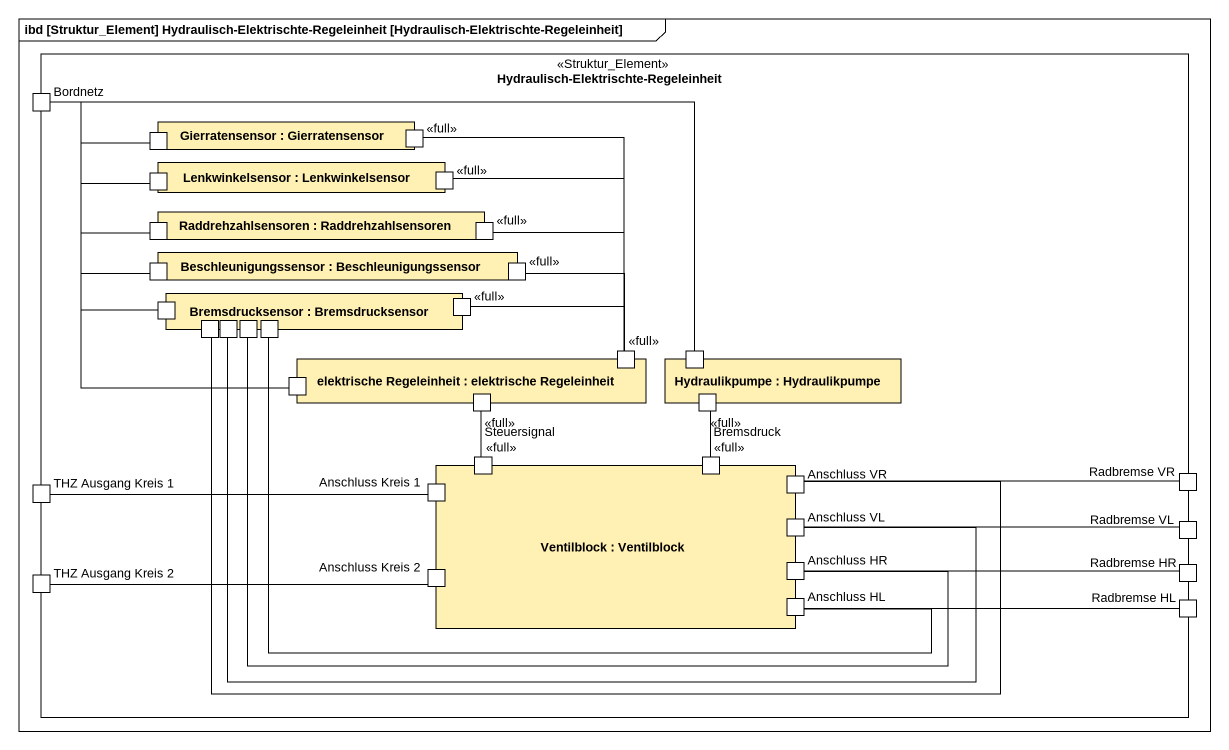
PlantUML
@startuml
mainframe ibd [Struktur_Element] Hydraulisch-Elektrischte-Regeleinheit [Hydraulisch-Elektrischte-Regeleinheit]
rectangle "Hydraulisch-Elektrischte-Regeleinheit" as Hydraulisch_Elektrischte <<Struktur_Element>> {
  port Bordnetz
  rectangle "Gierratensensor : Gierratensensor" as Gierratensensor #FFF0B4 {
    port " " as port1
    port "<<full>>" as full
  }
  rectangle "Lenkwinkelsensor : Lenkwinkelsensor" as Lenkwinkelsensor #FFF0B4 {
    port " " as port2
    port "<<full>>" as full_2
  }
  rectangle "Raddrehzahlsensoren : Raddrehzahlsensoren" as Raddrehzahlsensoren #FFF0B4 {
    port " " as port3
    port "<<full>>" as full_3
  }
  rectangle "Beschleunigungssensor : Beschleunigungssensor" as Beschleunigungssensor #FFF0B4 {
    port " " as port4
    port "<<full>>" as full_4
  }
  rectangle "Bremsdrucksensor : Bremsdrucksensor" as Bremsdrucksensor #FFF0B4 {
    port " " as port5
    port " " as port6
    port " " as port7
    port " " as port8
    port " " as port9
    port "<<full>>" as full_5
  }
  rectangle "elektrische Regeleinheit : elektrische Regeleinheit" as elektrische_Regeleinheit #FFF0B4 {
    port " " as port10
    port "<<full>>" as full_6
    port "<<full>>" as full_7
  }
  rectangle "Hydraulikpumpe : Hydraulikpumpe" as Hydraulikpumpe #FFF0B4 {
    port " " as port11
    port "<<full>>" as full_8
  }
  port "THZ Ausgang Kreis 1" as THZ_Ausgang_Kreis_1
  rectangle "Ventilblock : Ventilblock" as Ventilblock #FFF0B4 {
    port "Anschluss Kreis 1" as Anschluss_Kreis_1
    port "<<full>>" as full_9
    port "<<full>>" as full_10
    port "Anschluss VR" as Anschluss_VR
    port "Anschluss VL" as Anschluss_VL
    port "Anschluss Kreis 2" as Anschluss_Kreis_2
    port "Anschluss HR" as Anschluss_HR
    port "Anschluss HL" as Anschluss_HL
  }
  port "Radbremse VR" as Radbremse_VR
  port "Radbremse VL" as Radbremse_VL
  port "THZ Ausgang Kreis 2" as THZ_Ausgang_Kreis_2
  port "Radbremse HR" as Radbremse_HR
  port "Radbremse HL" as Radbremse_HL
}
Bordnetz -right- port1
Bordnetz -- port2
Bordnetz -- port3
Bordnetz -- port4
Bordnetz -- port5
Bordnetz -- port10
Bordnetz -right- port11
full_4 -- full_6
full_5 -right- full_6
full_6 -up- full
full_6 -up- full_2
full_6 -up- full_3
THZ_Ausgang_Kreis_1 -right- Anschluss_Kreis_1
full_9 -up- full_7 : Steuersignal
full_10 -up- full_8 : Bremsdruck
Anschluss_VR -left- port6
Radbremse_VR -left- Anschluss_VR
Anschluss_VL -left- port7
Radbremse_VL -left- Anschluss_VL
THZ_Ausgang_Kreis_2 -right- Anschluss_Kreis_2
Anschluss_HR -left- port8
Anschluss_HL -left- port9
Radbremse_HR -left- Anschluss_HR
Radbremse_HL -left- Anschluss_HL
@enduml
